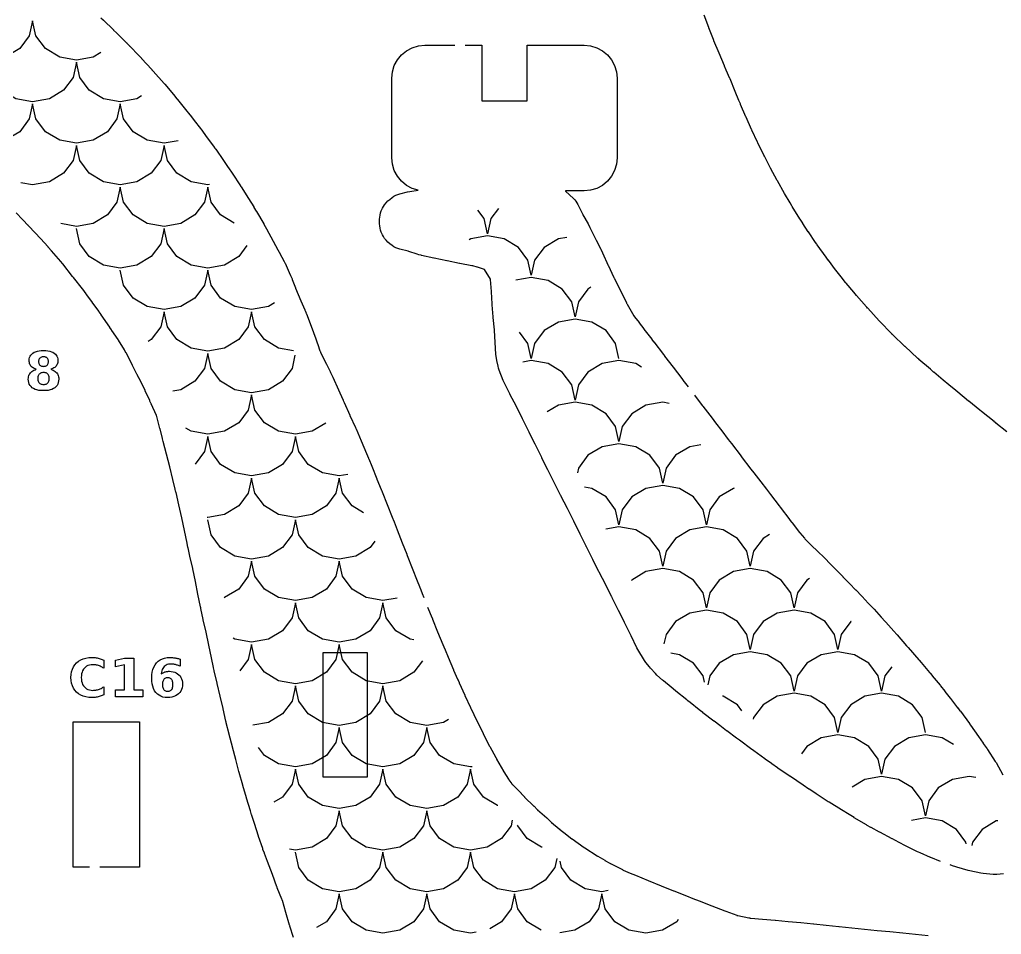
# Model space of a CAD drawing. Header units: millimetres. Extents: x 1 to 293, y 4 to 294.
# Drawn here: x 36.6 to 98.2, y 69.2 to 126.7 of the extents above; entities that cross this region are included whole.
import ezdxf

# ---------------------------------------------------------------- set-up
doc = ezdxf.new("R2010")
doc.units = ezdxf.units.MM
for name, color, linetype in [('CUT', 1, 'CONTINUOUS'), ('ENGRAVE', 5, 'CONTINUOUS'), ('SCORE', 7, 'CONTINUOUS')]:
    doc.layers.add(name, color=color, linetype=linetype)

msp = doc.modelspace()

# ---------------------------------------------------------------- linework, layer by layer
at = {"layer": 'CUT', "color": 1}
for points in [[(41.6569, 126.7971), (41.7993, 126.6643), (41.8063, 126.6577), (41.8132, 126.6512), (41.8202, 126.6445), (42.452, 126.0383), (42.4582, 126.0323), (42.6325, 125.8629), (42.6389, 125.8566), (42.6454, 125.8502), (42.6518, 125.8438), (43.2462, 125.2503), (43.2509, 125.2455), (43.2556, 125.2408), (43.2603, 125.236), (43.4319, 125.0612), (43.4377, 125.0552), (43.4435, 125.0492), (43.4494, 125.0431), (44.0543, 124.4111), (44.0611, 124.4039), (44.1972, 124.2596), (44.2025, 124.2539), (44.2077, 124.2483), (44.2131, 124.2426), (44.8553, 123.5455), (44.8625, 123.5376), (44.9344, 123.4583), (44.9393, 123.4528), (44.9442, 123.4473), (44.9491, 123.4418), (45.6386, 122.6642), (45.6506, 122.6505), (45.6626, 122.6366), (45.6745, 122.6226), (46.3243, 121.848), (46.3314, 121.8394), (46.4502, 121.6954), (46.4555, 121.6889), (46.4608, 121.6824), (46.466, 121.6759), (46.9716, 121.0469), (46.9764, 121.041), (47.2509, 120.6954), (47.2563, 120.6886), (47.2617, 120.6818), (47.267, 120.6749), (47.5989, 120.2458), (47.6028, 120.2407), (48.0517, 119.6545), (48.0571, 119.6474), (48.0624, 119.6403), (48.0679, 119.633), (48.2082, 119.4445), (48.215, 119.4353), (48.7874, 118.6525), (48.7916, 118.6468), (48.7957, 118.6411), (48.7998, 118.6353), (48.8533, 118.5605), (48.8586, 118.553), (48.8639, 118.5456), (48.8691, 118.5381), (49.3521, 117.8427), (49.3553, 117.8382), (49.6542, 117.404), (49.6594, 117.3964), (49.6646, 117.3887), (49.6698, 117.381), (49.8966, 117.0416), (49.8998, 117.0368), (50.4264, 116.2412), (50.4324, 116.2321), (50.454, 116.1989), (50.4601, 116.1894), (50.4662, 116.1799), (50.4722, 116.1703), (50.9299, 115.4398), (50.9312, 115.4378), (51.2551, 114.9187), (51.261, 114.9093), (51.2668, 114.8998), (51.2725, 114.8903), (51.4164, 114.6511), (51.4215, 114.6425), (51.4267, 114.6338), (51.4317, 114.6251), (51.8836, 113.8473), (51.8874, 113.8406), (51.8913, 113.8339), (51.8951, 113.8273), (52.0561, 113.5425), (52.0624, 113.5313), (52.0686, 113.52), (52.0748, 113.5088), (52.3328, 113.0314), (52.7711, 112.2281), (52.8565, 112.0743), (52.8627, 112.0629), (52.8689, 112.0515), (52.8751, 112.04), (53.167, 111.4888), (53.1861, 111.4513), (53.2046, 111.4136), (53.2226, 111.3755), (53.5499, 110.6505), (53.556, 110.6369), (53.562, 110.6232), (53.5679, 110.6095), (53.6606, 110.3913), (53.6664, 110.3776), (53.672, 110.3639), (53.6776, 110.3502), (53.8855, 109.8292), (53.8886, 109.8216), (54.2213, 109.0194), (54.4617, 108.4525), (54.4667, 108.4405), (54.4717, 108.4284), (54.4766, 108.4163), (54.5439, 108.2487), (54.5496, 108.2343), (54.5552, 108.2198), (54.5607, 108.2053), (54.8526, 107.4262), (54.8554, 107.4184), (55.149, 106.6197), (55.2632, 106.3138), (55.268, 106.3006), (55.2728, 106.2875), (55.2775, 106.2743), (55.4146, 105.8823), (55.428, 105.8473), (55.4425, 105.8127), (55.4581, 105.7786), (55.8271, 105.0321), (56.0552, 104.5718), (56.0634, 104.5551), (56.0714, 104.5383), (56.0794, 104.5213), (56.2132, 104.2312), (56.2171, 104.2228), (56.5771, 103.4275), (56.8576, 102.813), (56.8648, 102.7967), (56.872, 102.7804), (56.8789, 102.7644), (56.9356, 102.631), (56.9395, 102.622), (57.2898, 101.8319), (57.2937, 101.8232), (57.6513, 101.0495), (57.6612, 101.0275), (57.6709, 101.0054), (57.6804, 100.9833), (57.9991, 100.2227), (58.3366, 99.4293), (58.3381, 99.4258), (58.4599, 99.1371), (58.4662, 99.1221), (58.4723, 99.107), (58.4784, 99.0919), (58.6641, 98.6201), (58.9813, 97.8291), (58.9841, 97.8223), (59.2607, 97.1554), (59.2665, 97.1414), (59.2721, 97.1273), (59.2775, 97.1137), (59.315, 97.0172), (59.6337, 96.218), (59.9563, 95.4279), (60.0614, 95.1704), (60.0669, 95.1567), (60.0723, 95.1431), (60.0776, 95.1294), (60.2712, 94.6234), (60.5827, 93.8165), (60.8625, 93.1108), (60.8674, 93.0982), (60.8722, 93.0857), (60.8768, 93.0735), (60.8967, 93.0203), (61.1972, 92.2279), (61.2002, 92.2204), (61.5123, 91.4293), (61.5163, 91.4194), (61.6619, 91.0683), (61.6669, 91.056), (61.6719, 91.0436), (61.6768, 91.0313), (61.8377, 90.6205), (61.9334, 90.3801)], [(98.5514, 100.7897), (97.8587, 101.34), (97.8554, 101.3427), (97.7544, 101.4234), (97.7517, 101.4256), (96.9526, 102.0679), (96.8634, 102.1397), (96.8585, 102.1437), (96.1538, 102.7165), (96.1515, 102.7185), (95.8799, 102.9402), (95.8756, 102.9438), (95.3538, 103.3735), (95.3506, 103.3761), (94.9108, 103.7407), (94.9068, 103.744), (94.5538, 104.039), (94.5498, 104.0423), (93.9576, 104.541), (93.9535, 104.5445), (93.7533, 104.7144), (93.7494, 104.7178), (93.0228, 105.3395), (93.0141, 105.347), (92.9671, 105.3879), (92.933, 105.4186), (92.1559, 106.1435), (92.1411, 106.1575), (91.3601, 106.9085), (91.3348, 106.9335), (91.3237, 106.9447), (91.3183, 106.9503), (90.5557, 107.7328), (90.5256, 107.7647), (89.8121, 108.5465), (89.8064, 108.5528), (89.7531, 108.6119), (89.7346, 108.6329), (89.1185, 109.346), (89.1095, 109.3565), (88.9438, 109.5523), (88.9415, 109.555), (88.4522, 110.1365), (88.4257, 110.1691), (88.1421, 110.5283), (88.14, 110.531), (87.8148, 110.9452), (87.8008, 110.9633), (87.3455, 111.564), (87.3344, 111.5788), (87.2065, 111.7525), (87.2018, 111.7589), (86.6354, 112.5378), (86.6082, 112.5766), (86.5386, 112.6797), (86.5369, 112.6823), (86.0856, 113.3548), (86.0808, 113.3621), (85.7437, 113.8714), (85.7306, 113.8917), (85.5625, 114.156), (85.5575, 114.1639), (85.0695, 114.9432), (85.0475, 114.9795), (84.9358, 115.1712), (84.9346, 115.1733), (84.5946, 115.7591), (84.5906, 115.766), (84.1417, 116.5501), (84.1267, 116.5771), (83.7098, 117.346), (83.6895, 117.385), (83.3327, 118.0979), (83.2978, 118.1678), (82.9046, 118.9505), (82.8882, 118.9843), (82.5319, 119.746), (82.5277, 119.7551), (82.515, 119.7832), (82.1704, 120.5675), (82.1682, 120.5724), (81.8282, 121.3549), (81.8146, 121.3874), (81.7304, 121.596), (81.496, 122.1773), (81.17, 122.9641), (81.1645, 122.9769), (80.9318, 123.5044), (80.9309, 123.5064), (80.8206, 123.7577), (80.8095, 123.7836), (80.4835, 124.5703), (80.4827, 124.5723), (80.1567, 125.3629), (80.1494, 125.381), (80.1306, 125.4284), (80.1299, 125.4301), (79.8421, 126.1608), (79.8326, 126.1857), (79.5406, 126.9725)], [(94.3905, 73.7929), (93.7802, 74.0441), (93.7617, 74.0519), (93.1145, 74.3298), (93.1079, 74.3326), (92.9971, 74.3808), (92.9404, 74.4072), (92.1836, 74.7799), (92.1484, 74.7979), (91.5201, 75.1308), (91.3703, 75.2084), (91.3597, 75.2139), (90.5729, 75.6306), (90.556, 75.6396), (90.0215, 75.9326), (90.0161, 75.9355), (89.7881, 76.0575), (89.7389, 76.0851), (88.9687, 76.54), (88.9543, 76.5486), (88.6472, 76.7352), (88.6447, 76.7367), (88.1613, 77.0318), (87.3825, 77.5082), (87.3433, 77.5331), (87.3339, 77.5393), (86.5695, 78.038), (86.5474, 78.0527), (86.1317, 78.3359), (86.1261, 78.3396), (85.7629, 78.5813), (85.7535, 78.5876), (84.9648, 79.122), (84.9538, 79.1295), (84.9371, 79.1411), (84.1683, 79.6643), (84.1463, 79.6796), (83.7844, 79.9366), (83.7787, 79.9406), (83.3678, 80.2255), (83.3456, 80.2412), (82.6609, 80.7369), (82.6551, 80.741), (82.5689, 80.802), (82.5433, 80.8205), (81.758, 81.4036), (81.7523, 81.4078), (81.5766, 81.5397), (80.9568, 82.0058), (80.9528, 82.0089), (80.5181, 82.3384), (80.1605, 82.6069), (80.1487, 82.6159), (79.4692, 83.1381), (79.4635, 83.1424), (79.3679, 83.2141), (79.3408, 83.235), (78.5582, 83.8539), (78.5482, 83.8619), (78.4495, 83.9415), (77.7554, 84.5017), (77.7501, 84.506), (77.4611, 84.7417), (76.9812, 85.1334), (76.922, 85.1846), (76.5725, 85.5058), (76.4866, 85.5923), (76.1773, 85.9335), (76.1108, 86.0127), (75.8898, 86.2979), (75.8046, 86.4217), (75.3821, 87.1156), (75.3235, 87.2226), (74.9604, 87.9637), (74.9575, 87.9696), (74.5574, 88.7647), (74.5557, 88.7681), (74.5348, 88.8097), (74.5308, 88.8179), (74.1644, 89.5637), (73.7672, 90.3617), (73.7627, 90.3704), (73.7363, 90.4214), (73.7302, 90.4334), (73.3615, 91.1631), (73.3587, 91.1686), (72.9484, 91.961), (72.9435, 91.9705), (72.9363, 91.9848), (72.9297, 91.9979), (72.5516, 92.7633), (72.5484, 92.7695), (72.1464, 93.5604), (72.1404, 93.5723), (72.1362, 93.5808), (72.1291, 93.5952), (71.7597, 94.3631), (71.7559, 94.3709), (71.3611, 95.1627), (71.3576, 95.1695), (71.3356, 95.2124), (71.3308, 95.2217), (70.9568, 95.9632), (70.5479, 96.7644), (70.5367, 96.7862), (70.5295, 96.8004), (70.1494, 97.5626), (70.1458, 97.5696), (69.7428, 98.3523), (69.7285, 98.3808), (69.3492, 99.1628), (69.3452, 99.1708), (68.9458, 99.9644), (68.9438, 99.9684), (68.9355, 99.9849), (68.93, 99.9961), (68.5563, 100.7627), (68.16, 101.5607), (68.1546, 101.5713), (68.1374, 101.6043), (68.1292, 101.6204), (67.7555, 102.3619), (67.7516, 102.3696), (67.3439, 103.151), (67.3285, 103.1815), (66.966, 103.9216), (66.9228, 104.0196), (66.6698, 104.6619), (66.6292, 104.7806), (66.5998, 104.9026), (66.5285, 105.2728), (66.5241, 105.2969), (66.4849, 105.5228), (66.4683, 105.66), (66.4181, 106.3919), (66.4176, 106.3982), (66.3675, 107.1815), (66.3655, 107.2059), (66.2853, 107.975), (66.282, 108.0115), (66.2237, 108.7722), (66.2209, 108.8191), (66.1893, 109.5842), (66.1879, 109.6068), (66.1286, 110.3618), (66.1268, 110.3759), (66.1199, 110.3884), (65.7547, 110.9842), (65.7507, 110.99), (65.7441, 110.9924), (65.3095, 111.1249), (65.29, 111.1305), (65.0055, 111.2071), (64.9606, 111.2174), (64.1916, 111.3633), (64.1798, 111.3656), (63.3934, 111.5221), (63.3764, 111.5256), (62.5925, 111.6922), (62.5754, 111.696), (61.7938, 111.8729), (61.772, 111.878), (61.62, 111.9151), (61.5163, 111.9449), (61.0015, 112.1154), (60.9563, 112.1285), (60.4387, 112.2569), (60.3075, 112.2966), (60.1793, 112.35), (60.0571, 112.4161), (59.9438, 112.4931), (59.7929, 112.6071), (59.6761, 112.7064), (59.5697, 112.8197), (59.478, 112.9427), (59.4067, 113.0506), (59.3391, 113.1645), (59.283, 113.2845), (59.2617, 113.3365), (59.2178, 113.4607), (59.1856, 113.5903), (59.1662, 113.7225), (59.1598, 113.8541), (59.1598, 114.1459), (59.1662, 114.2775), (59.1856, 114.4097), (59.2178, 114.5393), (59.2617, 114.6635), (59.283, 114.7155), (59.3391, 114.8355), (59.4067, 114.9494), (59.478, 115.0573), (59.5697, 115.1803), (59.6761, 115.2936), (59.7929, 115.3929), (59.9438, 115.5069), (60.0571, 115.5839), (60.1793, 115.65), (60.3075, 115.7034), (60.4387, 115.7431), (60.9217, 115.8629), (61.0506, 115.8882), (61.5881, 115.9667), (61.2058, 116.0826), (60.847, 116.2744), (60.5325, 116.5325), (60.2744, 116.847), (60.0826, 117.2058), (59.9645, 117.5951), (59.925, 117.9963), (59.925, 123.0037), (59.9645, 123.4049), (60.0826, 123.7942), (60.2744, 124.153), (60.5325, 124.4675), (60.847, 124.7256), (61.2058, 124.9174), (61.5951, 125.0355), (61.9963, 125.075), (63.8843, 125.075)], [(64.5343, 125.075), (65.575, 125.075), (65.575, 121.575), (68.425, 121.575), (68.425, 125.075), (72.0037, 125.075), (72.4049, 125.0355), (72.7942, 124.9174), (73.153, 124.7256), (73.4675, 124.4675), (73.7256, 124.153), (73.9174, 123.7942), (74.0355, 123.4049), (74.075, 123.0037), (74.075, 117.9963), (74.0355, 117.5951), (73.9174, 117.2058), (73.7256, 116.847), (73.4675, 116.5325), (73.153, 116.2744), (72.7942, 116.0826), (72.4049, 115.9645), (72.0037, 115.925), (70.8358, 115.925), (70.8451, 115.9169), (71.328, 115.4578), (71.4108, 115.3718), (71.4867, 115.2776), (71.5541, 115.1771), (71.6116, 115.0725), (71.9195, 114.4485), (71.9336, 114.4216), (72.2484, 113.8564), (72.2829, 113.7901), (72.3571, 113.6373), (72.3611, 113.6293), (72.76, 112.8376), (73.0571, 112.2571), (73.0769, 112.2168), (73.1602, 112.0397), (73.1678, 112.0231), (73.5244, 111.2368), (73.5293, 111.2265), (73.8588, 110.5346), (73.8771, 110.4944), (73.8991, 110.444), (73.9105, 110.4193), (74.2937, 109.6376), (74.6609, 108.9026), (74.6738, 108.8761), (74.6832, 108.8562), (74.7052, 108.814), (75.1248, 108.0795), (75.173, 108.0076), (75.4531, 107.6472), (75.466, 107.6303), (75.7526, 107.2492), (75.7582, 107.2419), (76.2538, 106.6031), (76.2653, 106.5881), (76.3708, 106.448), (76.3747, 106.4429), (76.9863, 105.6488), (76.9912, 105.6424), (77.0588, 105.5536), (77.0607, 105.551), (77.5942, 104.846), (77.5954, 104.8444), (77.8591, 104.4948), (77.8607, 104.4927), (78.1946, 104.0483), (78.1989, 104.0426), (78.5332, 103.6083)], [(53.7534, 69.007), (53.5284, 69.7246), (53.5263, 69.7315), (53.5167, 69.7626), (53.5135, 69.7733), (53.5103, 69.7839), (53.5072, 69.7945), (53.2785, 70.5842), (53.059, 71.331), (53.0495, 71.3602), (53.0394, 71.3892), (53.0285, 71.418), (52.7333, 72.1435), (52.7253, 72.1637), (52.7179, 72.1827), (52.7106, 72.2021), (52.4244, 72.975), (52.125, 73.7814), (51.9339, 74.2861), (51.9311, 74.2935), (51.9284, 74.3009), (51.9256, 74.3083), (51.8364, 74.5527), (51.831, 74.5677), (51.8258, 74.5827), (51.8206, 74.5978), (51.5615, 75.3634), (51.5586, 75.3721), (51.5557, 75.3808), (51.5529, 75.3895), (51.2984, 76.1769), (51.2979, 76.1785), (51.1335, 76.6895), (51.1302, 76.7), (51.1269, 76.7106), (51.1236, 76.7211), (51.0445, 76.9816), (50.8037, 77.7666), (50.8013, 77.7745), (50.799, 77.7824), (50.7966, 77.7904), (50.5689, 78.5669), (50.5665, 78.5752), (50.5641, 78.5835), (50.5618, 78.5919), (50.3417, 79.3799), (50.3407, 79.3836), (50.3316, 79.4167), (50.3289, 79.4264), (50.3263, 79.436), (50.3238, 79.4457), (50.1301, 80.1904), (49.9182, 80.9807), (49.9159, 80.9895), (49.712, 81.7706), (49.7102, 81.7779), (49.7083, 81.7851), (49.7065, 81.7924), (49.5299, 82.5017), (49.5281, 82.5091), (49.5263, 82.5165), (49.5245, 82.5239), (49.5143, 82.567), (49.5117, 82.5779), (49.5093, 82.5888), (49.5068, 82.5996), (49.3351, 83.382), (49.3326, 83.393), (49.1439, 84.1833), (48.9535, 84.9828), (48.9513, 84.9922), (48.7716, 85.7716), (48.7698, 85.7796), (48.768, 85.7876), (48.7662, 85.7956), (48.7291, 85.9662), (48.7275, 85.9738), (48.7259, 85.9813), (48.7243, 85.9888), (48.6017, 86.5849), (48.6014, 86.5863), (48.4384, 87.3836), (48.4367, 87.3915), (48.2625, 88.1897), (48.0854, 88.9837), (48.0843, 88.9886), (47.9292, 89.6961), (47.9275, 89.7039), (47.926, 89.7112), (47.9241, 89.72), (47.9106, 89.7855), (47.9084, 89.7968), (47.753, 90.5855), (47.7525, 90.5881), (47.5972, 91.3841), (47.5954, 91.3931), (47.4289, 92.1829), (47.4268, 92.1923), (47.247, 92.984), (47.1297, 93.5016), (47.1277, 93.5102), (47.1259, 93.5188), (47.124, 93.5274), (47.0693, 93.7845), (47.0684, 93.7889), (46.9012, 94.5875), (46.7304, 95.3936), (46.5547, 96.1929), (46.3777, 96.9716), (46.376, 96.9789), (46.3743, 96.9861), (46.3725, 96.9933), (46.3307, 97.1583), (46.3284, 97.1677), (46.3261, 97.1771), (46.3238, 97.1864), (46.1811, 97.7868), (45.9893, 98.5814), (45.9878, 98.5874), (45.788, 99.3803), (45.7859, 99.3881), (45.5737, 100.1855), (45.5319, 100.3401), (45.529, 100.3511), (45.5261, 100.3622), (45.5233, 100.3732), (45.3702, 100.9802), (45.368, 100.9883), (45.1665, 101.7442), (45.1628, 101.7573), (45.1506, 101.792), (45.1454, 101.8045), (44.819, 102.5507), (44.8137, 102.5625), (44.8082, 102.5742), (44.8026, 102.5859), (44.7409, 102.7123), (44.7352, 102.724), (44.7296, 102.7358), (44.7241, 102.7475), (44.4361, 103.3667), (44.4317, 103.376), (44.0538, 104.1544), (44.0499, 104.1623), (44.0459, 104.1702), (44.0419, 104.178), (43.9427, 104.3682), (43.9364, 104.3805), (43.9302, 104.3927), (43.924, 104.405), (43.6508, 104.9562), (43.6475, 104.9626), (43.6442, 104.9691), (43.6409, 104.9755), (43.2345, 105.7491), (43.2292, 105.7589), (43.2238, 105.7687), (43.2184, 105.7783), (43.1358, 105.9224), (43.1306, 105.9313), (42.7705, 106.5365), (42.761, 106.5518), (42.7513, 106.5671), (42.7414, 106.5822), (42.3508, 107.1584), (42.3419, 107.1716), (42.3332, 107.1848), (42.3245, 107.1981), (42.2286, 107.3471), (42.2236, 107.3547), (42.2187, 107.3621), (42.2136, 107.3696), (41.6816, 108.1449), (41.6762, 108.1527), (41.6707, 108.1604), (41.6652, 108.168), (41.5522, 108.3223), (41.5435, 108.3344), (41.5348, 108.3465), (41.5262, 108.3587), (41.1198, 108.9403), (41.1124, 108.9505), (41.105, 108.9607), (41.0974, 108.9708), (40.7527, 109.4232), (40.7442, 109.4345), (40.7358, 109.4458), (40.7274, 109.4572), (40.5201, 109.7414), (40.5136, 109.7502), (40.507, 109.759), (40.5002, 109.7677), (39.9366, 110.4849), (39.8822, 110.5533), (39.8811, 110.5548), (39.2584, 111.3404), (39.252, 111.3484), (39.2457, 111.356), (39.2391, 111.3639), (39.1354, 111.486), (38.5585, 112.1528), (38.3444, 112.3992), (38.3383, 112.4061), (37.8591, 112.9413), (37.8542, 112.9466), (37.8494, 112.9519), (37.8445, 112.9572), (37.5452, 113.2761), (37.5377, 113.2842), (37.1192, 113.7375), (37.1126, 113.7446), (37.1058, 113.7517), (37.0991, 113.7587), (36.7465, 114.1171), (36.7441, 114.1195), (36.3265, 114.5462)], [(78.9276, 103.0917), (79.4263, 102.4463), (79.4587, 102.4042), (79.4601, 102.4025), (80.0411, 101.6468), (80.0429, 101.6445), (80.2591, 101.362), (80.2601, 101.3607), (80.6525, 100.8466), (80.6543, 100.8443), (81.0594, 100.3113), (81.2602, 100.0465), (81.262, 100.044), (81.8588, 99.2534), (81.8673, 99.2423), (82.4768, 98.4481), (82.6591, 98.2128), (83.0965, 97.6472), (83.0987, 97.6444), (83.4593, 97.1757), (83.7119, 96.847), (83.7141, 96.8442), (84.2595, 96.1307), (84.3232, 96.0473), (84.3261, 96.0435), (84.9293, 95.2481), (84.9331, 95.2432), (85.0554, 95.0853), (85.0636, 95.0745), (85.5264, 94.4643), (85.5532, 94.4314), (85.8406, 94.1024), (85.87, 94.071), (86.2894, 93.6542), (86.2915, 93.6521), (86.6501, 93.2941), (86.6553, 93.289), (87.092, 92.8632), (87.1124, 92.8429), (87.4503, 92.4989), (87.456, 92.4932), (87.8894, 92.0636), (87.9112, 92.0415), (88.2507, 91.6889), (88.2566, 91.6829), (88.6718, 91.2635), (88.6941, 91.2405), (89.0512, 90.8621), (89.0572, 90.8557), (89.4381, 90.4635), (89.4609, 90.4394), (89.8516, 90.0166), (89.8578, 90.01), (90.1877, 89.6634), (90.2109, 89.6384), (90.6521, 89.1504), (90.6584, 89.1436), (90.9197, 88.8633), (90.9433, 88.8373), (91.4527, 88.2612), (91.459, 88.2542), (91.6333, 88.0631), (91.6572, 88.0362), (92.2532, 87.3465), (92.2596, 87.3392), (92.334, 87.2558), (92.345, 87.2433), (93.0239, 86.4629), (93.0486, 86.4336), (93.0543, 86.4266), (93.0609, 86.4187), (93.7029, 85.6629), (93.7282, 85.6322), (93.8549, 85.4737), (93.8615, 85.4656), (94.3607, 84.8627), (94.3862, 84.8308), (94.6556, 84.4845), (94.6621, 84.4762), (94.9956, 84.0624), (95.0213, 84.0295), (95.4562, 83.4538), (95.4627, 83.4453), (95.6053, 83.2632), (95.6329, 83.2268), (96.1961, 82.4546), (96.212, 82.4324), (96.2601, 82.3635), (96.7621, 81.6503), (96.7726, 81.6351), (97.0592, 81.2158), (97.0641, 81.2087), (97.3102, 80.8592), (97.3336, 80.8249), (97.8242, 80.0799), (97.8701, 80.0051), (98.3022, 79.2447)], [(62.1746, 89.7765), (62.4624, 89.0825), (62.4671, 89.071), (62.4718, 89.0594), (62.4763, 89.048), (62.4853, 89.0251), (62.7999, 88.2293), (62.8038, 88.2197), (63.1315, 87.4299), (63.1343, 87.4233), (63.2617, 87.1261), (63.2667, 87.1144), (63.2715, 87.1027), (63.2763, 87.0911), (63.4639, 86.6297), (63.4672, 86.6217), (63.8017, 85.8312), (63.8065, 85.8202), (64.0613, 85.2491), (64.0662, 85.238), (64.0711, 85.2269), (64.0758, 85.216), (64.1543, 85.0312), (64.1586, 85.0213), (64.5101, 84.2321), (64.5143, 84.2229), (64.863, 83.4735), (64.8664, 83.466), (64.8699, 83.4585), (64.8733, 83.451), (64.8781, 83.4402), (64.8808, 83.4344), (64.8835, 83.4286), (64.8861, 83.4229), (65.2614, 82.634), (65.2663, 82.6238), (65.6554, 81.8431), (65.6584, 81.8372), (65.6685, 81.8175), (66.065, 81.0448), (66.0684, 81.0383), (66.0718, 81.0318), (66.0753, 81.0254), (66.4611, 80.316), (66.4644, 80.3099), (66.4677, 80.3038), (66.4709, 80.2977), (66.4991, 80.2446), (66.5022, 80.2388), (66.5054, 80.233), (66.5086, 80.2272), (66.9353, 79.4632), (66.9447, 79.4469), (66.9544, 79.4308), (66.9643, 79.4149), (67.2486, 78.9719), (67.2577, 78.9582), (67.267, 78.9445), (67.2765, 78.931), (67.4616, 78.6742), (67.4697, 78.6635), (67.4932, 78.6355), (67.5024, 78.6258), (68.0422, 78.0749), (68.05, 78.0669), (68.0578, 78.0588), (68.0656, 78.0507), (68.2425, 77.864), (68.2498, 77.8564), (68.2572, 77.8489), (68.2646, 77.8415), (68.8516, 77.2632), (68.8579, 77.2571), (69.0598, 77.0638), (69.066, 77.0579), (69.0723, 77.0521), (69.0787, 77.0463), (69.6535, 76.526), (69.9431, 76.2657), (69.95, 76.2597), (69.9569, 76.2536), (69.9639, 76.2476), (70.4376, 75.847), (70.4443, 75.8414), (70.4511, 75.8358), (70.4579, 75.8303), (70.9129, 75.4672), (70.9195, 75.462), (70.9263, 75.4568), (70.933, 75.4516), (71.2349, 75.2241), (71.2412, 75.2194), (71.2476, 75.2147), (71.254, 75.2101), (72.013, 74.6683), (72.0193, 74.6639), (72.0244, 74.6604), (72.0354, 74.6529), (72.0386, 74.6507), (72.0442, 74.6471), (72.0497, 74.6434), (72.8239, 74.144), (72.8343, 74.1374), (72.8448, 74.1309), (72.8552, 74.1246), (73.2947, 73.8656), (73.3038, 73.8604), (73.6174, 73.6825), (73.6296, 73.6758), (73.6418, 73.6693), (73.6541, 73.6628), (74.4064, 73.2803), (74.4235, 73.2719), (74.4407, 73.2638), (74.4581, 73.256), (74.902, 73.0641), (75.234, 72.9245), (76.0278, 72.5945), (76.0335, 72.5921), (76.8321, 72.2695), (76.8373, 72.2674), (77.6272, 71.9444), (77.6344, 71.9415), (78.4276, 71.6288), (78.4326, 71.6268), (78.8297, 71.4684), (79.2266, 71.3114), (79.2325, 71.3091), (80.0271, 71.004), (80.8357, 70.6937), (80.8991, 70.67), (81.5891, 70.4107), (81.6026, 70.4059), (81.6399, 70.3952), (81.6539, 70.3921), (82.3582, 70.2501), (82.3933, 70.2441), (82.4284, 70.2391), (82.4638, 70.2351), (83.2063, 70.1736), (83.2142, 70.1729), (84.0068, 70.1024), (84.0147, 70.1017), (84.8111, 70.0262), (85.6069, 69.9533), (85.611, 69.9529), (86.4072, 69.8774), (86.4156, 69.8766), (86.4358, 69.8746), (87.2076, 69.7968), (87.2109, 69.7965), (88.0077, 69.7142), (88.0109, 69.7139), (88.8117, 69.6293), (89.6077, 69.5477), (89.6104, 69.5474), (90.4116, 69.4636), (91.2076, 69.3828), (91.2093, 69.3827), (92.0088, 69.3005), (92.8082, 69.2176), (93.6079, 69.135)], [(40.95, 73.425), (39.925, 73.425), (39.925, 82.575), (44.075, 82.575), (44.075, 73.425), (41.6, 73.425)], [(98.35, 73.0118), (97.9162, 72.9768), (97.7996, 72.9724), (97.683, 72.9781), (97.0646, 73.035), (96.9144, 73.0574), (96.2332, 73.1993), (96.1315, 73.2247), (95.4084, 73.4355), (95.3466, 73.4551), (95.1365, 73.5276), (95.0019, 73.573)]]:
    msp.add_lwpolyline(points, dxfattribs=at)
msp.add_lwpolyline([(58.395, 79.105), (58.395, 86.895), (55.605, 86.895), (55.605, 79.105), (58.395, 79.105)], close=True, dxfattribs=at)
at = {"layer": 'ENGRAVE', "color": 5}
for points in [[(37.3534, 104.8355), (37.3069, 104.8757), (37.2664, 104.9198), (37.2321, 104.9678), (37.204, 105.0196), (37.1822, 105.0752), (37.1666, 105.1346), (37.1572, 105.1978), (37.1541, 105.2648), (37.1605, 105.3633), (37.1796, 105.4536), (37.2115, 105.5358), (37.2561, 105.6099), (37.3135, 105.6758), (37.3836, 105.7336), (37.4661, 105.7828), (37.5605, 105.8231), (37.6668, 105.8544), (37.7851, 105.8768), (37.9153, 105.8903), (38.0574, 105.8947), (38.1986, 105.8903), (38.328, 105.8769), (38.4456, 105.8547), (38.5515, 105.8235), (38.6456, 105.7834), (38.728, 105.7344), (38.7981, 105.6768), (38.8555, 105.611), (38.9001, 105.5369), (38.932, 105.4545), (38.9511, 105.3638), (38.9575, 105.2648), (38.9543, 105.1978), (38.9449, 105.1346), (38.9292, 105.0752), (38.9072, 105.0196), (38.8789, 104.9678), (38.8444, 104.9198), (38.8037, 104.8757), (38.7569, 104.8355), (38.7042, 104.7994), (38.6454, 104.7672), (38.5807, 104.739), (38.5099, 104.7147), (38.589, 104.6896), (38.6614, 104.6596), (38.727, 104.625), (38.7859, 104.5856), (38.838, 104.5414), (38.8834, 104.4925), (38.922, 104.439), (38.9535, 104.3811), (38.978, 104.3186), (38.9956, 104.2517), (39.0061, 104.1803), (39.0096, 104.1044), (39.0029, 103.9888), (38.9829, 103.8831), (38.9495, 103.7872), (38.9029, 103.7011), (38.8429, 103.6248), (38.7695, 103.5583), (38.683, 103.5019), (38.5837, 103.4557), (38.4714, 103.4198), (38.3463, 103.3941), (38.2083, 103.3787), (38.0574, 103.3736), (37.906, 103.3787), (37.7674, 103.3941), (37.6418, 103.4198), (37.529, 103.4557), (37.4291, 103.5019), (37.3421, 103.5583), (37.2682, 103.6248), (37.2078, 103.7011), (37.1608, 103.7872), (37.1272, 103.8831), (37.1071, 103.9888), (37.1004, 104.1044), (37.1039, 104.1803), (37.1144, 104.2517), (37.1319, 104.3186), (37.1564, 104.3811), (37.188, 104.439), (37.2265, 104.4925), (37.2719, 104.5414), (37.3241, 104.5856), (37.383, 104.625), (37.4486, 104.6596), (37.521, 104.6896), (37.6001, 104.7147), (37.5293, 104.739), (37.4646, 104.7672), (37.406, 104.7994), (37.3534, 104.8355)], [(37.7667, 105.0732), (37.7824, 105.0379), (37.8025, 105.0063), (37.8271, 104.9784), (37.8559, 104.9545), (37.8885, 104.935), (37.925, 104.9198), (37.9653, 104.9089), (38.0094, 104.9024), (38.0574, 104.9003), (38.1044, 104.9024), (38.1477, 104.9089), (38.1872, 104.9198), (38.2231, 104.935), (38.2552, 104.9545), (38.2837, 104.9784), (38.308, 105.0063), (38.328, 105.0379), (38.3435, 105.0732), (38.3545, 105.1122), (38.3612, 105.1549), (38.3634, 105.2014), (38.3612, 105.2478), (38.3545, 105.2904), (38.3435, 105.3293), (38.328, 105.3645), (38.308, 105.3959), (38.2837, 105.4235), (38.2552, 105.4472), (38.2231, 105.4665), (38.1872, 105.4815), (38.1477, 105.4923), (38.1044, 105.4987), (38.0574, 105.5008), (38.0094, 105.4987), (37.9653, 105.4922), (37.925, 105.4813), (37.8885, 105.4661), (37.8559, 105.4466), (37.8271, 105.4227), (37.8025, 105.3949), (37.7824, 105.3634), (37.7667, 105.3283), (37.7555, 105.2896), (37.7488, 105.2473), (37.7465, 105.2014), (37.7488, 105.1549), (37.7555, 105.1122), (37.7667, 105.0732)], [(37.8592, 104.4653), (37.821, 104.4413), (37.7872, 104.412), (37.7584, 104.3777), (37.7348, 104.3387), (37.7164, 104.2952), (37.7033, 104.2471), (37.6955, 104.1943), (37.6928, 104.1369), (37.6955, 104.0796), (37.7033, 104.0269), (37.7164, 103.9788), (37.7348, 103.9355), (37.7584, 103.8967), (37.7872, 103.8627), (37.821, 103.8336), (37.8592, 103.8098), (37.902, 103.7913), (37.9493, 103.778), (38.0011, 103.7701), (38.0574, 103.7675), (38.1132, 103.7701), (38.1645, 103.778), (38.2112, 103.7913), (38.2535, 103.8098), (38.2912, 103.8336), (38.3243, 103.8627), (38.3527, 103.8967), (38.3759, 103.9355), (38.3939, 103.9788), (38.4068, 104.0269), (38.4145, 104.0796), (38.4171, 104.1369), (38.4145, 104.1948), (38.4068, 104.2479), (38.3939, 104.2962), (38.3759, 104.3398), (38.3527, 104.3787), (38.3243, 104.4128), (38.2912, 104.4419), (38.2535, 104.4657), (38.2112, 104.4842), (38.1645, 104.4974), (38.1132, 104.5054), (38.0574, 104.508), (38.0011, 104.5053), (37.9493, 104.4973), (37.902, 104.484), (37.8592, 104.4653)], [(41.7301, 84.2155), (41.6705, 84.1917), (41.6102, 84.1705), (41.549, 84.1516), (41.487, 84.1352), (41.4242, 84.1213), (41.3604, 84.1099), (41.2958, 84.101), (41.2302, 84.0947), (41.1638, 84.0909), (41.0964, 84.0896), (40.9011, 84.099), (40.7197, 84.1273), (40.5524, 84.1745), (40.3991, 84.2404), (40.2598, 84.3253), (40.1345, 84.429), (40.0261, 84.5488), (39.9374, 84.6821), (39.8684, 84.8288), (39.8191, 84.9889), (39.7895, 85.1624), (39.7797, 85.3494), (39.7895, 85.5369), (39.8191, 85.7108), (39.8684, 85.8712), (39.9374, 86.0181), (40.0261, 86.1515), (40.1345, 86.2714), (40.2598, 86.3751), (40.3991, 86.46), (40.5524, 86.5259), (40.7197, 86.5731), (40.9011, 86.6013), (41.0964, 86.6108), (41.1638, 86.6095), (41.2302, 86.6057), (41.2958, 86.5994), (41.3604, 86.5905), (41.4242, 86.5791), (41.487, 86.5652), (41.549, 86.5488), (41.6102, 86.5299), (41.6705, 86.5086), (41.7301, 86.4849), (41.7888, 86.4587), (41.8467, 86.4301), (41.8467, 85.9272), (41.7888, 85.965), (41.7312, 85.9993), (41.6738, 86.0301), (41.6167, 86.0574), (41.5599, 86.0811), (41.5033, 86.1013), (41.4464, 86.1182), (41.3885, 86.1321), (41.3296, 86.1428), (41.2697, 86.1505), (41.2088, 86.1551), (41.1469, 86.1567), (41.0391, 86.1507), (40.9393, 86.1328), (40.8474, 86.103), (40.7635, 86.0612), (40.6875, 86.0075), (40.6195, 85.9418), (40.5608, 85.8657), (40.5128, 85.7805), (40.4755, 85.6863), (40.4488, 85.583), (40.4328, 85.4707), (40.4275, 85.3494), (40.4328, 85.2285), (40.4488, 85.1166), (40.4755, 85.0137), (40.5128, 84.9197), (40.5608, 84.8347), (40.6195, 84.7586), (40.6875, 84.6929), (40.7635, 84.6392), (40.8474, 84.5974), (40.9393, 84.5676), (41.0391, 84.5497), (41.1469, 84.5437), (41.2088, 84.5453), (41.2697, 84.5499), (41.3296, 84.5576), (41.3885, 84.5683), (41.4464, 84.5821), (41.5033, 84.5991), (41.5599, 84.6193), (41.6167, 84.643), (41.6738, 84.6703), (41.7312, 84.7011), (41.7888, 84.7354), (41.8467, 84.7732), (41.8467, 84.2703), (41.7888, 84.2417), (41.7301, 84.2155)], [(43.1373, 86.1404), (42.5693, 86.0232), (42.5693, 86.4496), (43.134, 86.5668), (43.7297, 86.5668), (43.7297, 84.5698), (44.2831, 84.5698), (44.2831, 84.1368), (42.5839, 84.1368), (42.5839, 84.5698), (43.1373, 84.5698), (43.1373, 86.1404)], [(46.5757, 86.0775), (46.5257, 86.0987), (46.4766, 86.1178), (46.4285, 86.1348), (46.3815, 86.1496), (46.3354, 86.1624), (46.29, 86.1731), (46.245, 86.1818), (46.2003, 86.1886), (46.156, 86.1935), (46.1121, 86.1964), (46.0685, 86.1974), (45.9786, 86.193), (45.8956, 86.1801), (45.8195, 86.1585), (45.7502, 86.1283), (45.6878, 86.0894), (45.6323, 86.0419), (45.5838, 85.9859), (45.5426, 85.9216), (45.5086, 85.8489), (45.4818, 85.7678), (45.4623, 85.6783), (45.45, 85.5805), (45.4863, 85.606), (45.5236, 85.6292), (45.5619, 85.6503), (45.6012, 85.6691), (45.6415, 85.6857), (45.6827, 85.7001), (45.7251, 85.7123), (45.7688, 85.7223), (45.8138, 85.73), (45.86, 85.7356), (45.9074, 85.7389), (45.9562, 85.74), (46.0764, 85.7339), (46.1887, 85.7158), (46.2929, 85.6855), (46.3891, 85.6431), (46.4774, 85.5886), (46.5576, 85.5219), (46.6275, 85.4455), (46.6846, 85.3615), (46.7291, 85.27), (46.7608, 85.1711), (46.7799, 85.0646), (46.7863, 84.9506), (46.7792, 84.8247), (46.7579, 84.7075), (46.7224, 84.5989), (46.6727, 84.4989), (46.6088, 84.4075), (46.5307, 84.3248), (46.4407, 84.2529), (46.341, 84.1941), (46.2317, 84.1484), (46.1126, 84.1157), (45.9839, 84.0962), (45.8455, 84.0896), (45.6936, 84.0985), (45.5535, 84.1252), (45.4254, 84.1696), (45.3091, 84.2318), (45.2047, 84.3117), (45.1123, 84.4094), (45.0329, 84.5235), (44.968, 84.6524), (44.9176, 84.7962), (44.8815, 84.9549), (44.8599, 85.1284), (44.8527, 85.3168), (44.8611, 85.5104), (44.8864, 85.6896), (44.9285, 85.8546), (44.9876, 86.0051), (45.0635, 86.1414), (45.1562, 86.2633), (45.2637, 86.3685), (45.3836, 86.4545), (45.5161, 86.5215), (45.6611, 86.5693), (45.8187, 86.598), (45.9887, 86.6075), (46.0443, 86.6068), (46.0994, 86.6046), (46.1539, 86.601), (46.2079, 86.5959), (46.2614, 86.5894), (46.3143, 86.5815), (46.3668, 86.5721), (46.4191, 86.5612), (46.4713, 86.5489), (46.5233, 86.5352), (46.5751, 86.52), (46.6268, 86.5034), (46.6268, 86.0541), (46.5757, 86.0775)], [(45.7516, 85.3245), (45.7082, 85.3097), (45.6694, 85.289), (45.6351, 85.2623), (45.6054, 85.2298), (45.5803, 85.1913), (45.5598, 85.1468), (45.5438, 85.0965), (45.5324, 85.0402), (45.5255, 84.978), (45.5232, 84.9099), (45.5255, 84.8418), (45.5324, 84.7796), (45.5438, 84.7234), (45.5598, 84.673), (45.5803, 84.6286), (45.6054, 84.5901), (45.6351, 84.5575), (45.6694, 84.5309), (45.7082, 84.5101), (45.7516, 84.4953), (45.7995, 84.4865), (45.852, 84.4835), (45.905, 84.4865), (45.9534, 84.4953), (45.9971, 84.5101), (46.0361, 84.5309), (46.0705, 84.5575), (46.1002, 84.5901), (46.1253, 84.6286), (46.1459, 84.673), (46.1619, 84.7234), (46.1733, 84.7796), (46.1801, 84.8418), (46.1824, 84.9099), (46.1801, 84.978), (46.1733, 85.0402), (46.1619, 85.0965), (46.1459, 85.1468), (46.1253, 85.1913), (46.1002, 85.2298), (46.0705, 85.2623), (46.0361, 85.289), (45.9971, 85.3097), (45.9534, 85.3245), (45.905, 85.3334), (45.852, 85.3364), (45.7995, 85.3334), (45.7516, 85.3245)]]:
    msp.add_lwpolyline(points, close=True, dxfattribs=at)
at = {"layer": 'SCORE', "color": 7}
for points in [[(37.3726, 126.6176), (37.1632, 125.6704), (36.5671, 124.8675), (35.6749, 124.331), (34.6226, 124.1426), (33.5702, 124.331), (32.678, 124.8675), (32.0819, 125.6704), (31.8726, 126.6176)], [(41.6511, 124.6173), (41.1749, 124.331), (40.1226, 124.1426), (39.0702, 124.331), (38.178, 124.8675), (37.5819, 125.6704), (37.3726, 126.6176)], [(40.1226, 124.0051), (39.9132, 123.0579), (39.3171, 122.255), (38.4249, 121.7185), (37.3726, 121.5301), (36.3202, 121.7185), (35.428, 122.255), (34.8319, 123.0579), (34.6226, 124.0051)], [(44.2167, 121.8939), (43.9249, 121.7185), (42.8726, 121.5301), (41.8202, 121.7185), (40.928, 122.255), (40.3319, 123.0579), (40.1226, 124.0051)], [(37.3726, 121.3926), (37.1632, 120.4454), (36.5671, 119.6425), (35.6749, 119.106), (34.6226, 118.9176), (33.5702, 119.106), (33.4115, 119.2014)], [(42.8726, 121.3926), (42.6632, 120.4454), (42.0671, 119.6425), (41.1749, 119.106), (40.1226, 118.9176), (39.0702, 119.106), (38.178, 119.6425), (37.5819, 120.4454), (37.3726, 121.3926)], [(46.5105, 119.0765), (45.6226, 118.9176), (44.5702, 119.106), (43.678, 119.6425), (43.0819, 120.4454), (42.8726, 121.3926)], [(40.1226, 118.7801), (39.9132, 117.8329), (39.3171, 117.03), (38.4249, 116.4935), (37.3726, 116.3051), (36.635, 116.4371)], [(45.6226, 118.7801), (45.4132, 117.8329), (44.8171, 117.03), (43.9249, 116.4935), (42.8726, 116.3051), (41.8202, 116.4935), (40.928, 117.03), (40.3319, 117.8329), (40.1226, 118.7801)], [(48.4815, 116.3246), (48.3726, 116.3051), (47.3202, 116.4935), (46.428, 117.03), (45.8319, 117.8329), (45.6226, 118.7801)], [(42.8726, 116.1676), (42.6632, 115.2204), (42.0671, 114.4175), (41.1749, 113.881), (40.1226, 113.6926), (39.1436, 113.8678)], [(48.3726, 116.1676), (48.1632, 115.2204), (47.5671, 114.4175), (46.6749, 113.881), (45.6226, 113.6926), (44.5702, 113.881), (43.678, 114.4175), (43.0819, 115.2204), (42.8726, 116.1676)], [(50.0255, 113.9078), (49.178, 114.4175), (48.5819, 115.2204), (48.3726, 116.1676)], [(65.9388, 113.236), (65.7295, 114.1831), (65.3285, 114.7233)], [(66.619, 114.8174), (66.1481, 114.1831), (65.9388, 113.236)], [(45.6226, 113.5551), (45.4132, 112.6079), (44.8171, 111.805), (43.9249, 111.2685), (42.8726, 111.0801), (41.8202, 111.2685), (40.928, 111.805), (40.3319, 112.6079), (40.1226, 113.5551)], [(50.8311, 112.4973), (50.3171, 111.805), (49.4249, 111.2685), (48.3726, 111.0801), (47.3202, 111.2685), (46.428, 111.805), (45.8319, 112.6079), (45.6226, 113.5551)], [(68.6888, 110.6235), (68.4795, 111.5706), (67.8833, 112.3736), (66.9912, 112.9101), (65.9388, 113.0985), (64.8864, 112.9101), (64.791, 112.8527)], [(70.9135, 113.0044), (70.3864, 112.9101), (69.4943, 112.3736), (68.8981, 111.5706), (68.6888, 110.6235)], [(48.3726, 110.9426), (48.1632, 109.9954), (47.5671, 109.1925), (46.6749, 108.656), (45.6226, 108.4676), (44.5702, 108.656), (43.678, 109.1925), (43.0819, 109.9954), (42.8726, 110.9426)], [(52.5687, 108.8928), (52.1749, 108.656), (51.1226, 108.4676), (50.0702, 108.656), (49.178, 109.1925), (48.5819, 109.9954), (48.3726, 110.9426)], [(71.4388, 108.011), (71.2295, 108.9581), (70.6333, 109.7611), (69.7412, 110.2976), (68.6888, 110.486), (67.7124, 110.3112)], [(72.4296, 109.8725), (72.2443, 109.7611), (71.6481, 108.9581), (71.4388, 108.011)], [(45.6226, 108.3301), (45.4132, 107.3829), (44.8171, 106.58), (44.6347, 106.4703)], [(51.1226, 108.3301), (50.9132, 107.3829), (50.3171, 106.58), (49.4249, 106.0435), (48.3726, 105.8551), (47.3202, 106.0435), (46.428, 106.58), (45.8319, 107.3829), (45.6226, 108.3301)], [(53.7447, 105.878), (52.8202, 106.0435), (51.928, 106.58), (51.3319, 107.3829), (51.1226, 108.3301)], [(74.1888, 105.3985), (73.9795, 106.3456), (73.3833, 107.1486), (72.4912, 107.6851), (71.4388, 107.8735), (70.3864, 107.6851), (69.4943, 107.1486), (68.8981, 106.3456), (68.6888, 105.3985)], [(68.6888, 105.3985), (68.4795, 106.3456), (67.9539, 107.0535)], [(48.3726, 105.7176), (48.1632, 104.7704), (47.5671, 103.9675), (46.6749, 103.431), (46.1855, 103.3433)], [(53.8459, 105.5968), (53.6632, 104.7704), (53.0671, 103.9675), (52.1749, 103.431), (51.1226, 103.2426), (50.0702, 103.431), (49.178, 103.9675), (48.5819, 104.7704), (48.3726, 105.7176)], [(71.4388, 102.786), (71.2295, 103.7331), (70.6333, 104.5361), (69.7412, 105.0726), (68.6888, 105.261), (68.1636, 105.167)], [(75.6155, 104.8475), (75.2412, 105.0726), (74.1888, 105.261), (73.1364, 105.0726), (72.2443, 104.5361), (71.6481, 103.7331), (71.4388, 102.786)], [(51.1226, 103.1051), (50.9132, 102.1579), (50.3171, 101.355), (49.4249, 100.8185), (48.3726, 100.6301), (47.3202, 100.8185), (46.9844, 101.0204)], [(55.7865, 101.3366), (54.9249, 100.8185), (53.8726, 100.6301), (52.8202, 100.8185), (51.928, 101.355), (51.3319, 102.1579), (51.1226, 103.1051)], [(74.1888, 100.1735), (73.9795, 101.1206), (73.3833, 101.9236), (72.4912, 102.4601), (71.4388, 102.6485), (70.3864, 102.4601), (69.6822, 102.0366)], [(77.3396, 102.5767), (76.9388, 102.6485), (75.8864, 102.4601), (74.9943, 101.9236), (74.3981, 101.1206), (74.1888, 100.1735)], [(48.3726, 100.4926), (48.1632, 99.5454), (47.5698, 98.7461)], [(53.8726, 100.4926), (53.6632, 99.5454), (53.0671, 98.7425), (52.1749, 98.206), (51.1226, 98.0176), (50.0702, 98.206), (49.178, 98.7425), (48.5819, 99.5454), (48.3726, 100.4926)], [(57.1701, 98.1156), (56.6226, 98.0176), (55.5702, 98.206), (54.678, 98.7425), (54.0819, 99.5454), (53.8726, 100.4926)], [(76.9388, 97.561), (76.7295, 98.5081), (76.1333, 99.3111), (75.2412, 99.8476), (74.1888, 100.036), (73.1364, 99.8476), (72.2443, 99.3111), (71.6481, 98.5081), (71.5836, 98.2159)], [(79.3379, 99.9731), (78.6364, 99.8476), (77.7443, 99.3111), (77.1481, 98.5081), (76.9388, 97.561)], [(51.1226, 97.8801), (50.9132, 96.9329), (50.3171, 96.13), (49.4249, 95.5935), (48.3726, 95.4051), (48.3366, 95.4115)], [(56.6226, 97.8801), (56.4132, 96.9329), (55.8171, 96.13), (54.9249, 95.5935), (53.8726, 95.4051), (52.8202, 95.5935), (51.928, 96.13), (51.3319, 96.9329), (51.1226, 97.8801)], [(58.1451, 95.6988), (57.428, 96.13), (56.8319, 96.9329), (56.6226, 97.8801)], [(79.6888, 94.9485), (79.4795, 95.8956), (78.8833, 96.6986), (77.9912, 97.2351), (76.9388, 97.4235), (75.8864, 97.2351), (74.9943, 96.6986), (74.3981, 95.8956), (74.1888, 94.9485)], [(74.1888, 94.9485), (73.9795, 95.8956), (73.3833, 96.6986), (72.4912, 97.2351), (72.0342, 97.3169)], [(81.4195, 97.241), (81.3864, 97.2351), (80.4943, 96.6986), (79.8981, 95.8956), (79.6888, 94.9485)], [(53.8726, 95.2676), (53.6632, 94.3204), (53.0671, 93.5175), (52.1749, 92.981), (51.1226, 92.7926), (50.0702, 92.981), (49.178, 93.5175), (48.5819, 94.3204), (48.3726, 95.2676)], [(58.8584, 93.9098), (58.5671, 93.5175), (57.6749, 92.981), (56.6226, 92.7926), (55.5702, 92.981), (54.678, 93.5175), (54.0819, 94.3204), (53.8726, 95.2676)], [(76.9388, 92.336), (76.7295, 93.2831), (76.1333, 94.0861), (75.2412, 94.6226), (74.1888, 94.811), (73.3631, 94.6632)], [(82.4388, 92.336), (82.2295, 93.2831), (81.6333, 94.0861), (80.7412, 94.6226), (79.6888, 94.811), (78.6364, 94.6226), (77.7443, 94.0861), (77.1481, 93.2831), (76.9388, 92.336)], [(83.6492, 94.3296), (83.2443, 94.0861), (82.6481, 93.2831), (82.4388, 92.336)], [(51.1226, 92.6551), (50.9132, 91.7079), (50.3171, 90.905), (49.4249, 90.3685), (49.4018, 90.3643)], [(56.6226, 92.6551), (56.4132, 91.7079), (55.8171, 90.905), (54.9249, 90.3685), (53.8726, 90.1801), (52.8202, 90.3685), (51.928, 90.905), (51.3319, 91.7079), (51.1226, 92.6551)], [(60.2567, 90.3383), (59.3726, 90.1801), (58.3202, 90.3685), (57.428, 90.905), (56.8319, 91.7079), (56.6226, 92.6551)], [(79.6888, 89.7235), (79.4795, 90.6706), (78.8833, 91.4736), (77.9912, 92.0101), (76.9388, 92.1985), (75.8864, 92.0101), (74.9943, 91.4736), (74.9794, 91.4535)], [(85.1888, 89.7235), (84.9795, 90.6706), (84.3833, 91.4736), (83.4912, 92.0101), (82.4388, 92.1985), (81.3864, 92.0101), (80.4943, 91.4736), (79.8981, 90.6706), (79.6888, 89.7235)], [(86.1549, 91.5701), (85.9943, 91.4736), (85.3981, 90.6706), (85.1888, 89.7235)], [(53.8726, 90.0426), (53.6632, 89.0954), (53.0671, 88.2925), (52.1749, 87.756), (51.1226, 87.5676), (50.0702, 87.756), (49.954, 87.8258)], [(59.3726, 90.0426), (59.1632, 89.0954), (58.5671, 88.2925), (57.6749, 87.756), (56.6226, 87.5676), (55.5702, 87.756), (54.678, 88.2925), (54.0819, 89.0954), (53.8726, 90.0426)], [(61.3104, 87.713), (61.0702, 87.756), (60.178, 88.2925), (59.5819, 89.0954), (59.3726, 90.0426)], [(82.4388, 87.111), (82.2295, 88.0581), (81.6333, 88.8611), (80.7412, 89.3976), (79.6888, 89.586), (78.6364, 89.3976), (77.7443, 88.8611), (77.1481, 88.0581), (77.0161, 87.4605)], [(87.9388, 87.111), (87.7295, 88.0581), (87.1333, 88.8611), (86.2412, 89.3976), (85.1888, 89.586), (84.1364, 89.3976), (83.2443, 88.8611), (82.6481, 88.0581), (82.4388, 87.111)], [(88.7651, 88.8736), (88.7443, 88.8611), (88.1481, 88.0581), (87.9388, 87.111)], [(51.1226, 87.4301), (50.9132, 86.4829), (50.3872, 85.7745)], [(56.6226, 87.4301), (56.4132, 86.4829), (55.8171, 85.68), (54.9249, 85.1435), (53.8726, 84.9551), (52.8202, 85.1435), (51.928, 85.68), (51.3319, 86.4829), (51.1226, 87.4301)], [(61.8552, 86.4047), (61.3171, 85.68), (60.4249, 85.1435), (59.3726, 84.9551), (58.3202, 85.1435), (57.428, 85.68), (56.8319, 86.4829), (56.6226, 87.4301)], [(85.1888, 84.4985), (84.9795, 85.4456), (84.3833, 86.2486), (83.4912, 86.7851), (82.4388, 86.9735), (81.3864, 86.7851), (80.4943, 86.2486), (79.8981, 85.4456), (79.7771, 84.898)], [(90.6888, 84.4985), (90.4795, 85.4456), (89.8833, 86.2486), (88.9912, 86.7851), (87.9388, 86.9735), (86.8864, 86.7851), (85.9943, 86.2486), (85.3981, 85.4456), (85.1888, 84.4985)], [(79.5631, 85.0672), (79.4795, 85.4456), (78.8833, 86.2486), (77.9912, 86.7851), (77.442, 86.8834)], [(91.3232, 86.0182), (90.8981, 85.4456), (90.6888, 84.4985)], [(53.8726, 84.8176), (53.6632, 83.8704), (53.0671, 83.0675), (52.1749, 82.531), (51.1896, 82.3546)], [(59.3726, 84.8176), (59.1632, 83.8704), (58.5671, 83.0675), (57.6749, 82.531), (56.6226, 82.3426), (55.5702, 82.531), (54.678, 83.0675), (54.0819, 83.8704), (53.8726, 84.8176)], [(63.4793, 82.714), (63.1749, 82.531), (62.1226, 82.3426), (61.0702, 82.531), (60.178, 83.0675), (59.5819, 83.8704), (59.3726, 84.8176)], [(81.9163, 83.2549), (81.6333, 83.6361), (80.7412, 84.1726), (80.6977, 84.1804)], [(87.9388, 81.886), (87.7295, 82.8331), (87.1333, 83.6361), (86.2412, 84.1726), (85.1888, 84.361), (84.1364, 84.1726), (83.2443, 83.6361), (82.6481, 82.8331), (82.6238, 82.723)], [(93.4388, 81.886), (93.2295, 82.8331), (92.6333, 83.6361), (91.7412, 84.1726), (90.6888, 84.361), (89.6364, 84.1726), (88.7443, 83.6361), (88.1481, 82.8331), (87.9388, 81.886)], [(56.6226, 82.2051), (56.4132, 81.2579), (55.8171, 80.455), (54.9249, 79.9185), (53.8726, 79.7301), (52.8202, 79.9185), (51.928, 80.455), (51.5551, 80.9573)], [(62.1226, 82.2051), (61.9132, 81.2579), (61.3171, 80.455), (60.4249, 79.9185), (59.3726, 79.7301), (58.3202, 79.9185), (57.428, 80.455), (56.8319, 81.2579), (56.6226, 82.2051)], [(64.9768, 79.7487), (64.8726, 79.7301), (63.8202, 79.9185), (62.928, 80.455), (62.3319, 81.2579), (62.1226, 82.2051)], [(90.6888, 79.2735), (90.4795, 80.2206), (89.8833, 81.0236), (88.9912, 81.5601), (87.9388, 81.7485), (86.8864, 81.5601), (85.9943, 81.0236), (85.6506, 80.5606)], [(95.1993, 81.1342), (94.4912, 81.5601), (93.4388, 81.7485), (92.3864, 81.5601), (91.4943, 81.0236), (90.8981, 80.2206), (90.6888, 79.2735)], [(53.8726, 79.5926), (53.6632, 78.6454), (53.0671, 77.8425), (52.5274, 77.5179)], [(59.3726, 79.5926), (59.1632, 78.6454), (58.5671, 77.8425), (57.6749, 77.306), (56.6226, 77.1176), (55.5702, 77.306), (54.678, 77.8425), (54.0819, 78.6454), (53.8726, 79.5926)], [(64.8726, 79.5926), (64.6632, 78.6454), (64.0671, 77.8425), (63.1749, 77.306), (62.1226, 77.1176), (61.0702, 77.306), (60.178, 77.8425), (59.5819, 78.6454), (59.3726, 79.5926)], [(66.5949, 77.3015), (66.5702, 77.306), (65.678, 77.8425), (65.0819, 78.6454), (64.8726, 79.5926)], [(93.4388, 76.661), (93.2295, 77.6081), (92.6333, 78.4111), (91.7412, 78.9476), (90.6888, 79.136), (89.6364, 78.9476), (88.8353, 78.4658)], [(96.5936, 79.0635), (96.1888, 79.136), (95.1364, 78.9476), (94.2443, 78.4111), (93.6481, 77.6081), (93.4388, 76.661)], [(56.6226, 76.9801), (56.4132, 76.0329), (55.8171, 75.23), (54.9249, 74.6935), (53.8726, 74.5051), (53.5106, 74.5699)], [(62.1226, 76.9801), (61.9132, 76.0329), (61.3171, 75.23), (60.4249, 74.6935), (59.3726, 74.5051), (58.3202, 74.6935), (57.428, 75.23), (56.8319, 76.0329), (56.6226, 76.9801)], [(67.4924, 76.3912), (67.4132, 76.0329), (66.8171, 75.23), (65.9249, 74.6935), (64.8726, 74.5051), (63.8202, 74.6935), (62.928, 75.23), (62.3319, 76.0329), (62.1226, 76.9801)], [(95.9998, 74.9036), (95.9795, 74.9956), (95.3833, 75.7986), (94.4912, 76.3351), (93.4388, 76.5235), (92.5544, 76.3652)], [(69.3739, 74.6839), (69.3202, 74.6935), (68.428, 75.23), (67.8319, 76.0329), (67.8246, 76.0659)], [(97.9888, 76.3534), (97.8864, 76.3351), (96.9943, 75.7986), (96.3981, 74.9956), (96.3549, 74.8001)], [(59.3726, 74.3676), (59.1632, 73.4204), (58.5671, 72.6175), (57.6749, 72.081), (56.6226, 71.8926), (55.5702, 72.081), (54.678, 72.6175), (54.0819, 73.4204), (53.8726, 74.3676)], [(64.8726, 74.3676), (64.6632, 73.4204), (64.0671, 72.6175), (63.1749, 72.081), (62.1226, 71.8926), (61.0702, 72.081), (60.178, 72.6175), (59.5819, 73.4204), (59.3726, 74.3676)], [(70.2843, 73.9683), (70.1632, 73.4204), (69.5671, 72.6175), (68.6749, 72.081), (67.6226, 71.8926), (66.5702, 72.081), (65.678, 72.6175), (65.0819, 73.4204), (64.8726, 74.3676)], [(73.5205, 71.9638), (73.1226, 71.8926), (72.0702, 72.081), (71.178, 72.6175), (70.5819, 73.4204), (70.4942, 73.8174)], [(56.6226, 71.7551), (56.4132, 70.8079), (55.8171, 70.005), (55.2063, 69.6376)], [(62.1226, 71.7551), (61.9132, 70.8079), (61.3171, 70.005), (60.4249, 69.4685), (59.3726, 69.2801), (58.3202, 69.4685), (57.428, 70.005), (56.8319, 70.8079), (56.6226, 71.7551)], [(65.2303, 69.3441), (64.8726, 69.2801), (63.8202, 69.4685), (62.928, 70.005), (62.3319, 70.8079), (62.1226, 71.7551)], [(67.6226, 71.7551), (67.4132, 70.8079), (66.8171, 70.005), (66.0827, 69.5634)], [(69.2992, 69.4811), (68.428, 70.005), (67.8319, 70.8079), (67.6226, 71.7551)], [(73.1226, 71.7551), (72.9132, 70.8079), (72.3171, 70.005), (71.4249, 69.4685), (70.48, 69.2993)], [(77.9155, 70.1374), (77.8171, 70.005), (76.9249, 69.4685), (75.8726, 69.2801), (74.8202, 69.4685), (73.928, 70.005), (73.3319, 70.8079), (73.1226, 71.7551)]]:
    msp.add_lwpolyline(points, dxfattribs=at)

doc.saveas('drawing.dxf')
